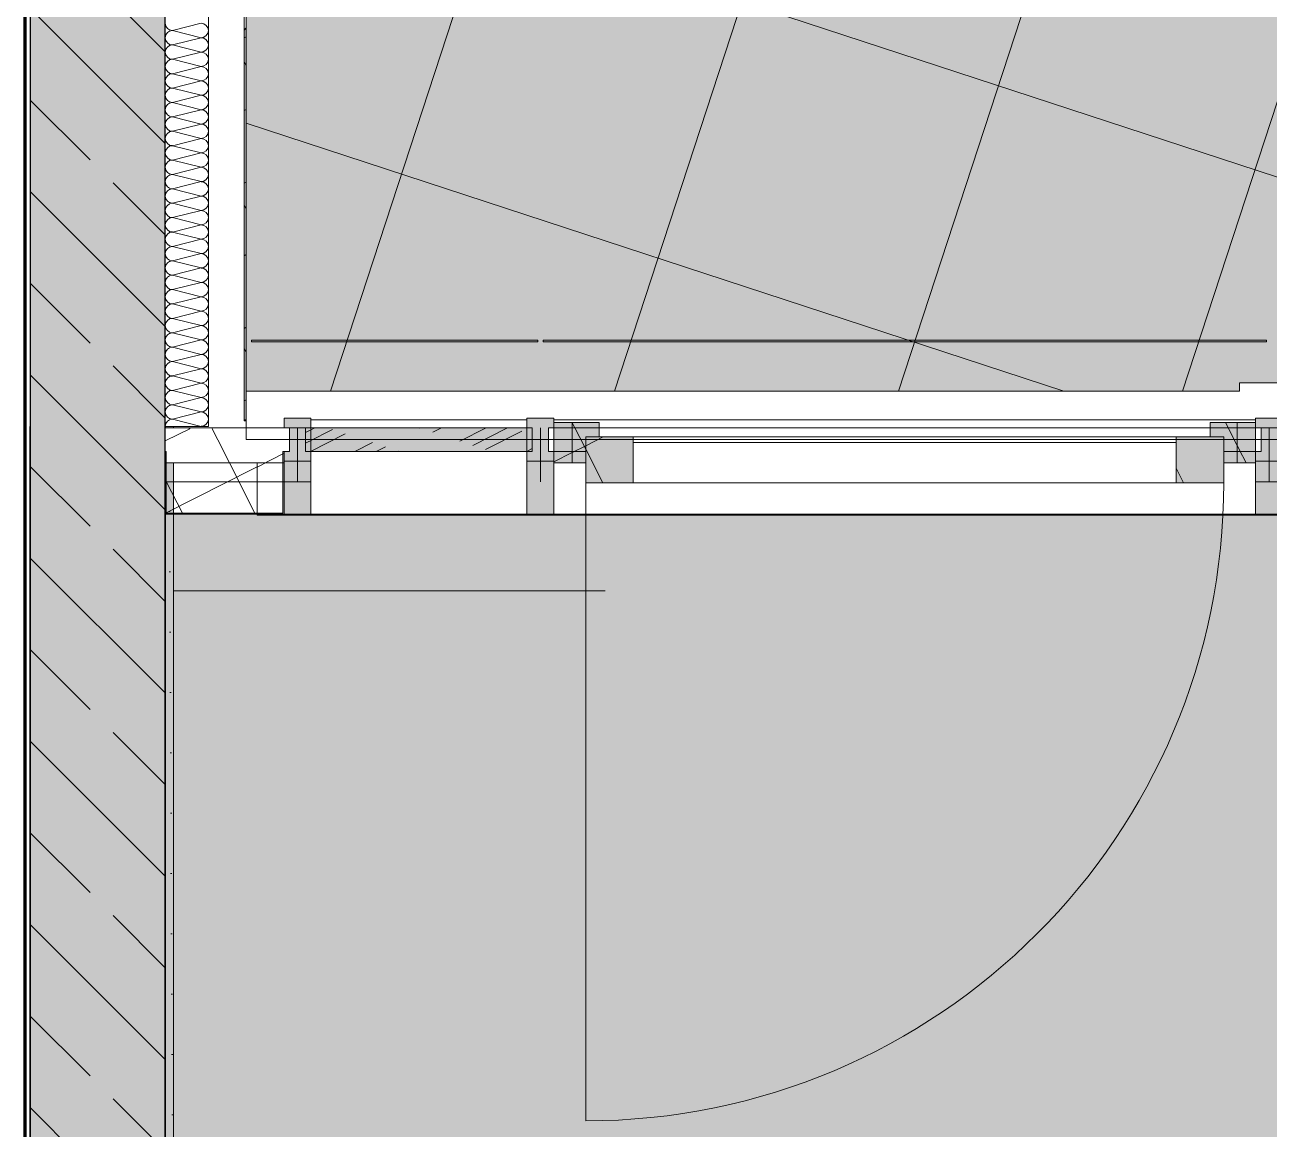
# Model space of a CAD drawing. Header units: metres. Extents: x 101 to 346, y 66 to 213.
# Drawn here: x 104.405 to 106.71, y 96.33 to 98.375 of the extents above; entities that cross this region are included whole.
import ezdxf

# ---------------------------------------------------------------- set-up
doc = ezdxf.new("R2010")
doc.units = ezdxf.units.M
doc.header["$MEASUREMENT"] = 0
for name, pattern in [('Punktlinie', [0.0035, 0, -0.0035]), ('Strichlinie', [0.004, 0.003, -0.001]), ('Strichlinie-über-Schnitt', [0.0023, 0.0008, -0.0015]), ('Strichpunktlinie', [0.006703, 0.003528, -0.001764, 0, -0.001411]), ('Wipeout_Contour', [1, 0, -1])]:
    doc.linetypes.add(name, pattern=pattern)
for name, color, linetype in [('00  Raster', 7, 'Continuous'), ('10  Dächer', 7, 'Continuous'), ('10  Fassade', 7, 'Continuous'), ('10  Fassade_Deckschraffur', 7, 'Continuous'), ('10  Fassade_Schnittschraffur', 7, 'Continuous'), ('10  Treppen + Rampen', 7, 'Continuous'), ('10  Wand Massiv', 7, 'Continuous'), ('10  Wand Massiv_Deckschraffur', 7, 'Continuous'), ('10  Wand Massiv_Schnittschraffur', 7, 'Continuous'), ('20  Dach Aufbauten', 7, 'Continuous'), ('20  Dach Aufbauten_Deckschraffur', 7, 'Continuous'), ('30  Grundstück Grenze', 7, 'Continuous'), ('50  NUF - Raumstempel', 7, 'Continuous'), ('Neubau_20  Boden Aufbauten', 7, 'Continuous'), ('Neubau_20  Boden Aufbauten_Deckschraffur', 7, 'Continuous')]:
    doc.layers.add(name, color=color, linetype=linetype)
pattern_1 = [(26.86749, (13.479, 22.35165), (-0.05423143, 0.10704649), []), (116.86749, (13.479, 22.35165), (0.10704649, 0.05423143), [])]

# ---------------------------------------------------------------- blocks, each defined once
blk = doc.blocks.new('*X8', base_point=(96.2155, 47.274))
at = {"layer": '10  Wand Massiv_Schnittschraffur', "color": 98, "linetype": 'Continuous', "lineweight": 13, "ltscale": 1000, "true_color": 0x000100}
for p, q in [((104.732, 98.3783), (104.6787, 98.365)), ((104.732, 98.3516), (104.6787, 98.365)), ((104.732, 98.3516), (104.6787, 98.3383)), ((104.732, 98.325), (104.6787, 98.3383)), ((104.732, 98.325), (104.6787, 98.3116)), ((104.732, 98.2983), (104.6787, 98.3116)), ((104.732, 98.2983), (104.6787, 98.285)), ((104.732, 98.2716), (104.6787, 98.285)), ((104.732, 98.2716), (104.6787, 98.2583)), ((104.732, 98.245), (104.6787, 98.2583)), ((104.732, 98.245), (104.6787, 98.2316)), ((104.732, 98.2183), (104.6787, 98.2316)), ((104.732, 98.2183), (104.6787, 98.205)), ((104.732, 98.1916), (104.6787, 98.205)), ((104.732, 98.1916), (104.6787, 98.1783)), ((104.732, 98.165), (104.6787, 98.1783)), ((104.732, 98.165), (104.6787, 98.1516)), ((104.732, 98.1383), (104.6787, 98.1516)), ((104.732, 98.1383), (104.6787, 98.125)), ((104.732, 98.1116), (104.6787, 98.125)), ((104.732, 98.1116), (104.6787, 98.0983)), ((104.732, 98.085), (104.6787, 98.0983)), ((104.732, 98.085), (104.6787, 98.0716)), ((104.732, 98.0583), (104.6787, 98.0716)), ((104.732, 98.0583), (104.6787, 98.045)), ((104.732, 98.0316), (104.6787, 98.045)), ((104.732, 98.0316), (104.6787, 98.0183)), ((104.732, 98.005), (104.6787, 98.0183)), ((104.732, 98.005), (104.6787, 97.9916)), ((104.732, 97.9783), (104.6787, 97.9916)), ((104.732, 97.9783), (104.6787, 97.965)), ((104.732, 97.9516), (104.6787, 97.965)), ((104.732, 97.9516), (104.6787, 97.9383)), ((104.732, 97.925), (104.6787, 97.9383)), ((104.732, 97.925), (104.6787, 97.9116)), ((104.732, 97.8983), (104.6787, 97.9116)), ((104.732, 97.8983), (104.6787, 97.885)), ((104.732, 97.8716), (104.6787, 97.885)), ((104.732, 97.8716), (104.6787, 97.8583)), ((104.732, 97.845), (104.6787, 97.8583)), ((104.732, 97.845), (104.6787, 97.8316)), ((104.732, 97.8183), (104.6787, 97.8316)), ((104.732, 97.8183), (104.6787, 97.805)), ((104.732, 97.7916), (104.6787, 97.805)), ((104.732, 97.7916), (104.6787, 97.7783)), ((104.732, 97.765), (104.6787, 97.7783)), ((104.732, 97.765), (104.6787, 97.7516)), ((104.732, 97.7383), (104.6787, 97.7516)), ((104.732, 97.7383), (104.6787, 97.725)), ((104.732, 97.7116), (104.6787, 97.725)), ((104.732, 97.7116), (104.6787, 97.6983)), ((104.732, 97.685), (104.6787, 97.6983)), ((104.732, 97.685), (104.6787, 97.6716)), ((104.732, 97.6583), (104.6787, 97.6716)), ((104.732, 97.6583), (104.6787, 97.645)), ((104.732, 97.6316), (104.6787, 97.645)), ((104.732, 97.6316), (104.7313, 97.6315))]:
    blk.add_line(p, q, dxfattribs=at)
for centre, start, end in [((104.6787, 98.3783), 180, 270), ((104.732, 98.365), 0, 90), ((104.6787, 98.3516), 90, 180), ((104.732, 98.365), 270, 0), ((104.6787, 98.3516), 180, 270), ((104.6787, 98.325), 90, 180), ((104.732, 98.3383), 0, 90), ((104.732, 98.3383), 270, 0), ((104.6787, 98.325), 180, 270), ((104.6787, 98.2983), 90, 180), ((104.732, 98.3116), 0, 90), ((104.732, 98.3116), 270, 0), ((104.6787, 98.2983), 180, 270), ((104.732, 98.285), 0, 90), ((104.6787, 98.2716), 90, 180), ((104.6787, 98.2716), 180, 270), ((104.732, 98.285), 270, 0), ((104.732, 98.2583), 0, 90), ((104.6787, 98.245), 90, 180), ((104.6787, 98.245), 180, 270), ((104.732, 98.2583), 270, 0), ((104.732, 98.2316), 0, 90), ((104.6787, 98.2183), 90, 180), ((104.6787, 98.2183), 180, 270), ((104.732, 98.2316), 270, 0), ((104.732, 98.205), 0, 90), ((104.6787, 98.1916), 90, 180), ((104.732, 98.205), 270, 0), ((104.6787, 98.1916), 180, 270), ((104.6787, 98.165), 90, 180), ((104.732, 98.1783), 0, 90), ((104.732, 98.1783), 270, 0), ((104.6787, 98.165), 180, 270), ((104.6787, 98.1383), 90, 180), ((104.732, 98.1516), 0, 90), ((104.732, 98.1516), 270, 0), ((104.6787, 98.1383), 180, 270), ((104.6787, 98.1116), 90, 180), ((104.732, 98.125), 0, 90), ((104.732, 98.125), 270, 0), ((104.6787, 98.1116), 180, 270), ((104.732, 98.0983), 0, 90), ((104.6787, 98.085), 90, 180), ((104.6787, 98.085), 180, 270), ((104.732, 98.0983), 270, 0), ((104.732, 98.0716), 0, 90), ((104.6787, 98.0583), 90, 180), ((104.6787, 98.0583), 180, 270), ((104.732, 98.0716), 270, 0), ((104.732, 98.045), 0, 90), ((104.6787, 98.0316), 90, 180), ((104.732, 98.045), 270, 0), ((104.6787, 98.0316), 180, 270), ((104.6787, 98.005), 90, 180), ((104.732, 98.0183), 0, 90), ((104.732, 98.0183), 270, 0), ((104.6787, 98.005), 180, 270), ((104.6787, 97.9783), 90, 180), ((104.732, 97.9916), 0, 90), ((104.732, 97.9916), 270, 0), ((104.6787, 97.9783), 180, 270), ((104.6787, 97.9516), 90, 180), ((104.732, 97.965), 0, 90), ((104.732, 97.965), 270, 0), ((104.6787, 97.9516), 180, 270), ((104.732, 97.9383), 0, 90), ((104.6787, 97.925), 90, 180), ((104.6787, 97.925), 180, 270), ((104.732, 97.9383), 270, 0), ((104.732, 97.9116), 0, 90), ((104.6787, 97.8983), 90, 180), ((104.6787, 97.8983), 180, 270), ((104.732, 97.9116), 270, 0), ((104.732, 97.885), 0, 90), ((104.6787, 97.8716), 90, 180), ((104.6787, 97.8716), 180, 270), ((104.732, 97.885), 270, 0), ((104.732, 97.8583), 0, 90), ((104.6787, 97.845), 90, 180), ((104.732, 97.8583), 270, 0), ((104.6787, 97.845), 180, 270), ((104.6787, 97.8183), 90, 180), ((104.732, 97.8316), 0, 90), ((104.732, 97.8316), 270, 0), ((104.6787, 97.8183), 180, 270), ((104.6787, 97.7916), 90, 180), ((104.732, 97.805), 0, 90), ((104.732, 97.805), 270, 0), ((104.6787, 97.7916), 180, 270), ((104.732, 97.7783), 0, 90), ((104.6787, 97.765), 90, 180), ((104.6787, 97.765), 180, 270), ((104.732, 97.7783), 270, 0), ((104.732, 97.7516), 0, 90), ((104.6787, 97.7383), 90, 180), ((104.6787, 97.7383), 180, 270), ((104.732, 97.7516), 270, 0), ((104.732, 97.725), 0, 90), ((104.6787, 97.7116), 90, 180), ((104.6787, 97.7116), 180, 270), ((104.732, 97.725), 270, 0), ((104.732, 97.6983), 0, 90), ((104.6787, 97.685), 90, 180), ((104.732, 97.6983), 270, 0), ((104.6787, 97.685), 180, 270), ((104.6787, 97.6583), 90, 180), ((104.732, 97.6716), 0, 90), ((104.732, 97.6716), 270, 0), ((104.6787, 97.6583), 180, 270), ((104.6787, 97.6316), 90, 180), ((104.732, 97.645), 0, 90), ((104.732, 97.645), 270, 0), ((104.6787, 97.6316), 180.7704, 270), ((104.732, 97.6183), 80.5931, 90)]:
    blk.add_arc(centre, 0.0133, start, end, dxfattribs=at)
blk = doc.blocks.new('*X34', base_point=(96.2155, 47.274))
at = {"layer": '10  Fassade_Schnittschraffur', "color": 98, "linetype": 'Continuous', "lineweight": 13, "ltscale": 1000, "true_color": 0x000100}
for p, q in [((104.9254, 97.6203), (104.9425, 97.629)), ((104.9254, 97.6005), (104.9753, 97.6258)), ((104.9339, 97.585), (104.999, 97.618)), ((105.1371, 97.6285), (105.1381, 97.629)), ((105.1609, 97.6207), (105.1772, 97.629)), ((105.2113, 97.6042), (105.2601, 97.629)), ((105.235, 97.5964), (105.2992, 97.629)), ((105.2588, 97.5887), (105.3257, 97.6226)), ((105.0168, 97.585), (105.0494, 97.6015)), ((105.0559, 97.585), (105.0732, 97.5937)), ((105.095, 97.585), (105.0969, 97.5859)), ((105.3344, 97.585), (105.3454, 97.5905))]:
    blk.add_line(p, q, dxfattribs=at)

msp = doc.modelspace()

# ---------------------------------------------------------------- hatches: boundary and pattern name
at = {"layer": '10  Wand Massiv_Schnittschraffur', "linetype": 'Continuous', "lineweight": 0, "true_color": 0xffffff}
for points in [[(104.6654, 97.6315), (104.6654, 99.9169), (104.4154, 99.9169), (104.4154, 97.6315)], [(104.6654, 90.8419), (104.6654, 97.6315), (104.4154, 97.6315), (104.4154, 90.8419)], [(104.6804, 92.8169), (104.6804, 97.6315), (104.6654, 97.6315), (104.6654, 92.8169)]]:
    msp.add_hatch(color=7, dxfattribs=at).paths.add_polyline_path(points)
at = {"layer": '10  Wand Massiv_Schnittschraffur', "linetype": 'Continuous', "lineweight": 13, "true_color": 0x000100}
h = msp.add_hatch(dxfattribs=at)
h.set_pattern_fill('Beton__Stahlbeton_0008', color=98, style=0, pattern_type=2)
h.set_pattern_definition([(135, (13.479, 22.35165), (0.16970563, 0.16970563), []), (135, (13.39415, 22.2668), (0.16970563, 0.16970563), [0.18, -0.06])])
h.paths.add_polyline_path([(104.6654, 97.6315), (104.6654, 99.9169), (104.4154, 99.9169), (104.4154, 97.6315)])
h = msp.add_hatch(dxfattribs=at)
h.set_pattern_fill('Beton__Stahlbeton_0008', color=98, style=0, pattern_type=2)
h.set_pattern_definition([(135, (13.479, 22.35165), (0.16970563, 0.16970563), []), (135, (13.39415, 22.2668), (0.16970563, 0.16970563), [0.18, -0.06])])
h.paths.add_polyline_path([(104.6654, 90.8419), (104.6654, 97.6315), (104.4154, 97.6315), (104.4154, 90.8419)])
h = msp.add_hatch(dxfattribs=at)
h.set_pattern_fill('Gips_0008', color=98, style=0, pattern_type=2)
h.set_pattern_definition([(26.86749, (13.479, 22.351647), (-0.02259643, 0.044602705), [0, -0.05])])
h.paths.add_polyline_path([(104.6804, 92.8169), (104.6804, 97.6315), (104.6654, 97.6315), (104.6654, 92.8169)])
at = {"layer": '20  Dach Aufbauten_Deckschraffur', "linetype": 'Continuous', "lineweight": 0, "true_color": 0xffffff}
msp.add_hatch(color=7, dxfattribs=at).paths.add_polyline_path([(113.4154, 99.8269), (104.8154, 99.8269), (104.8154, 97.697), (105.3104, 97.697), (106.6554, 97.697), (106.6554, 97.712), (113.4154, 97.712)])
at = {"layer": '20  Dach Aufbauten_Deckschraffur', "linetype": 'Continuous', "lineweight": 18}
h = msp.add_hatch(dxfattribs=at)
h.set_pattern_fill('Verband__Quadrat__50x50__44', color=8, style=0, pattern_type=2)
h.set_pattern_definition([(341.8675, (13.479, 22.35165), (0.1556079, 0.4751696), []), (71.8675, (13.479, 22.35165), (-0.4751696, 0.1556079), [])])
h.paths.add_polyline_path([(113.4154, 99.8269), (104.8154, 99.8269), (104.8154, 97.697), (105.3104, 97.697), (106.6554, 97.697), (106.6554, 97.712), (113.4154, 97.712)])
at = {"layer": 'Neubau_20  Boden Aufbauten_Deckschraffur', "linetype": 'Continuous', "lineweight": 18}
msp.add_hatch(color=171, dxfattribs=at).paths.add_polyline_path([(113.1704, 97.469), (104.6804, 97.469), (104.6804, 92.8669), (104.6804, 85.0069), (111.0679, 85.0069), (111.1554, 85.0069), (111.1554, 90.7669), (111.0929, 90.7669), (111.0929, 92.8169), (111.2179, 92.8169), (113.7054, 92.8169), (113.7054, 97.312), (113.1704, 97.312)])
h = msp.add_hatch(dxfattribs=at)
h.set_pattern_fill('Mörtel_0008', color=8, style=0, pattern_type=2)
h.set_pattern_definition([(26.86749, (13.58792, 22.68427), (-0.07117876, 0.14049852), [0, -0.105, 0, -0.1575]), (91.86749, (13.92054, 22.57534), (0.15741635, 0.00513262), [0, -0.077, 0, -0.133])])
h.paths.add_polyline_path([(113.1704, 97.469), (104.6804, 97.469), (104.6804, 92.8669), (104.6804, 85.0069), (111.0679, 85.0069), (111.1554, 85.0069), (111.1554, 90.7669), (111.0929, 90.7669), (111.0929, 92.8169), (111.2179, 92.8169), (113.7054, 92.8169), (113.7054, 97.312), (113.1704, 97.312)])

# ---------------------------------------------------------------- linework, layer by layer
at = {"layer": '00  Raster', "color": 7, "linetype": 'Strichpunktlinie', "lineweight": 13, "ltscale": 1000}
msp.add_line((104.4054, 79.3072), (104.4054, 102.9769), dxfattribs=at)
at = {"layer": '10  Fassade', "color": 7, "linetype": 'Strichlinie', "lineweight": 18, "ltscale": 1000, "flags": 128}
for points in [[(104.8114, 97.644), (104.8114, 98.3729), (104.8114, 99.7179)], [(104.8154, 97.644), (104.8154, 98.3729), (104.8154, 99.7179)], [(104.8154, 98.3729), (104.8114, 98.3729)], [(105.3554, 97.7915), (105.3554, 97.7885)], [(106.7054, 97.7915), (105.3654, 97.7915)], [(105.3654, 97.7915), (105.3654, 97.7885)], [(106.7054, 97.7885), (105.3654, 97.7885)], [(106.7054, 97.7915), (106.7054, 97.7885)], [(104.8154, 97.644), (104.8114, 97.644)], [(104.8854, 97.647), (104.9354, 97.647)], [(104.8854, 97.629), (104.8854, 97.647)], [(104.9354, 97.647), (104.9354, 97.644)], [(104.9354, 97.644), (105.3354, 97.644)], [(105.3354, 97.647), (105.3854, 97.647)], [(105.3354, 97.644), (105.3354, 97.647)], [(105.3854, 97.647), (105.3854, 97.644)], [(105.3854, 97.644), (106.6854, 97.644)], [(106.6854, 97.647), (106.7354, 97.647)], [(106.6854, 97.644), (106.6854, 97.647)], [(113.3104, 97.629), (113.1104, 97.629), (112.1104, 97.629), (110.7604, 97.629), (109.4104, 97.629), (108.0604, 97.629), (106.7104, 97.629), (105.3604, 97.629), (104.9104, 97.629), (104.6654, 97.629)], [(104.6654, 97.629), (104.6654, 97.529)]]:
    msp.add_lwpolyline(points, dxfattribs=at)
at = {"layer": '10  Wand Massiv', "color": 7, "linetype": 'Continuous', "lineweight": 25, "ltscale": 1000}
msp.add_line((104.6654, 97.6315), (104.6654, 99.9169), dxfattribs=at)
at = {"layer": '10  Wand Massiv', "color": 7, "linetype": 'Continuous', "lineweight": 35, "ltscale": 1000}
msp.add_line((104.6654, 92.8169), (104.6654, 97.6315), dxfattribs=at)
at = {"layer": '10  Wand Massiv', "color": 7, "linetype": 'Continuous', "lineweight": 25, "ltscale": 1000, "flags": 128}
msp.add_lwpolyline([(104.4154, 99.9169), (104.4154, 97.6315)], dxfattribs=at)
at = {"layer": '10  Wand Massiv', "color": 7, "linetype": 'Continuous', "lineweight": 13, "ltscale": 1000, "flags": 128}
for points in [[(104.7454, 97.6315), (104.7454, 99.9169)], [(104.7454, 97.6315), (104.6654, 97.6315)], [(104.6804, 97.6315), (104.6654, 97.6315)], [(104.6804, 92.8169), (104.6804, 97.6315)]]:
    msp.add_lwpolyline(points, dxfattribs=at)
at = {"layer": '10  Wand Massiv', "color": 7, "linetype": 'Continuous', "lineweight": 35, "ltscale": 1000, "flags": 128}
msp.add_lwpolyline([(104.4154, 97.6315), (104.4154, 90.8419)], dxfattribs=at)
at = {"layer": '10  Wand Massiv', "color": 7, "linetype": 'Strichlinie-über-Schnitt', "lineweight": 13, "ltscale": 1000, "flags": 128}
for points in [[(104.6804, 97.527), (104.6804, 97.327)], [(104.6804, 97.327), (113.1854, 97.327)]]:
    msp.add_lwpolyline(points, dxfattribs=at)
at = {"layer": '20  Dach Aufbauten', "color": 7, "linetype": 'Continuous', "lineweight": 13, "ltscale": 1000, "flags": 128}
msp.add_lwpolyline([(113.4154, 99.8269), (104.8154, 99.8269), (104.8154, 97.697), (105.3104, 97.697), (106.6554, 97.697), (106.6554, 97.712), (113.4154, 97.712)], close=True, dxfattribs=at)
at = {"layer": 'Neubau_20  Boden Aufbauten', "color": 7, "linetype": 'Continuous', "lineweight": 13, "ltscale": 1000, "flags": 128}
msp.add_lwpolyline([(113.1704, 97.469), (104.6804, 97.469), (104.6804, 92.8669), (104.6804, 85.0069), (111.0679, 85.0069), (111.1554, 85.0069), (111.1554, 90.7669), (111.0929, 90.7669), (111.0929, 92.8169), (111.2179, 92.8169), (113.7054, 92.8169), (113.7054, 97.312), (113.1704, 97.312)], close=True, dxfattribs=at)

# ---------------------------------------------------------------- block references
at = {"layer": '10  Treppen + Rampen', "color": 7, "linetype": 'Continuous', "lineweight": 13, "ltscale": 1000}
msp.add_blockref('*X8', (96.2155, 47.274), dxfattribs=at)

# ---------------------------------------------------------------- wipeouts: each hides what was drawn before it
at = {"color": 254, "linetype": 'Wipeout_Contour', "lineweight": 0, "ltscale": 585.164911}
msp.add_wipeout([(113.1204, 97.567), (104.8354, 97.567), (104.8354, 97.565), (113.1204, 97.565)], dxfattribs=at).dxf.layer = '10  Wand Massiv_Deckschraffur'

# ---------------------------------------------------------------- next in the draw order: wipeouts: each hides what was drawn before it
at = {"color": 254, "linetype": 'Wipeout_Contour', "lineweight": 0, "ltscale": 584.903434}
msp.add_wipeout([(104.8354, 97.467), (113.1204, 97.467), (113.1204, 97.469), (104.8354, 97.469)], dxfattribs=at).dxf.layer = '10  Wand Massiv_Deckschraffur'

# ---------------------------------------------------------------- next in the draw order: wipeouts: each hides what was drawn before it
at = {"color": 254, "linetype": 'Wipeout_Contour', "lineweight": 0, "ltscale": 584.927394}
msp.add_wipeout([(104.8354, 97.469), (113.1204, 97.469), (113.1204, 97.485), (104.8354, 97.485)], dxfattribs=at).dxf.layer = '10  Wand Massiv_Deckschraffur'

# ---------------------------------------------------------------- next in the draw order: linework, layer by layer
at = {"layer": '10  Fassade', "color": 7, "linetype": 'Continuous', "lineweight": 13, "ltscale": 1000}
msp.add_line((104.8834, 97.471), (104.6674, 97.471), dxfattribs=at)
at = {"layer": '10  Fassade', "color": 7, "linetype": 'Strichlinie', "lineweight": 18, "ltscale": 1000, "flags": 128}
msp.add_lwpolyline([(113.1354, 97.469), (113.0854, 97.469), (112.1354, 97.469), (112.0854, 97.469), (110.7854, 97.469), (110.7354, 97.469), (109.4354, 97.469), (109.3854, 97.469), (108.0854, 97.469), (108.0354, 97.469), (106.7354, 97.469), (106.6854, 97.469), (105.3854, 97.469), (105.3354, 97.469), (104.9354, 97.469), (104.8854, 97.469)], dxfattribs=at)
at = {"layer": '10  Wand Massiv', "color": 7, "linetype": 'Continuous', "lineweight": 13, "ltscale": 1000, "flags": 128}
for points in [[(104.8354, 97.469), (104.8354, 97.467)], [(104.8354, 97.467), (113.1204, 97.467)]]:
    msp.add_lwpolyline(points, dxfattribs=at)

# ---------------------------------------------------------------- next in the draw order: wipeouts: each hides what was drawn before it
at = {"color": 254, "linetype": 'Wipeout_Contour', "lineweight": 0, "ltscale": 585.055247}
msp.add_wipeout([(113.1204, 97.565), (104.8354, 97.565), (104.8354, 97.485), (113.1204, 97.485)], dxfattribs=at).dxf.layer = '10  Wand Massiv_Deckschraffur'

# ---------------------------------------------------------------- next in the draw order: linework, layer by layer
at = {"layer": '10  Dächer', "color": 255, "linetype": 'Punktlinie', "lineweight": 18, "ltscale": 1000, "flags": 128}
msp.add_lwpolyline([(104.6654, 99.9769), (104.6654, 97.527), (113.6154, 97.527), (113.6154, 99.9769)], close=True, dxfattribs=at)
at = {"layer": '10  Fassade', "color": 7, "linetype": 'Strichlinie', "lineweight": 18, "ltscale": 1000, "flags": 128}
for points in [[(104.9104, 97.529), (104.9104, 97.629)], [(105.3604, 97.529), (105.3604, 97.629)], [(106.7104, 97.529), (106.7104, 97.629)], [(113.3104, 97.529), (113.1104, 97.529), (112.1104, 97.529), (110.7604, 97.529), (109.4104, 97.529), (108.0604, 97.529), (106.7104, 97.529), (105.3604, 97.529), (104.9104, 97.529), (104.6654, 97.529)], [(104.8854, 97.469), (104.8854, 97.529)]]:
    msp.add_lwpolyline(points, dxfattribs=at)
at = {"layer": '10  Wand Massiv', "color": 7, "linetype": 'Continuous', "lineweight": 13, "ltscale": 1000, "flags": 128}
for points in [[(113.1204, 97.567), (104.8354, 97.567)], [(104.8354, 97.567), (104.8354, 97.565)], [(104.8354, 97.565), (104.8354, 97.485)], [(104.8354, 97.485), (104.8354, 97.469)]]:
    msp.add_lwpolyline(points, dxfattribs=at)
at = {"layer": '10  Wand Massiv', "color": 7, "linetype": 'Strichlinie-über-Schnitt', "lineweight": 13, "ltscale": 1000, "flags": 128}
msp.add_lwpolyline([(113.1854, 97.527), (104.6804, 97.527)], dxfattribs=at)

# ---------------------------------------------------------------- next in the draw order: wipeouts: each hides what was drawn before it
at = {"color": 254, "linetype": 'Wipeout_Contour', "lineweight": 0, "ltscale": 858.395677}
msp.add_wipeout([(104.6654, 97.627), (104.6654, 97.564), (104.8854, 97.564), (104.8854, 97.585), (104.8954, 97.585), (104.8954, 97.627)], dxfattribs=at).dxf.layer = '10  Fassade_Deckschraffur'
at = {"color": 254, "linetype": 'Wipeout_Contour', "lineweight": 0, "ltscale": 573.621437}
msp.add_wipeout([(104.9354, 97.585), (104.9354, 97.469), (105.3354, 97.469), (105.3354, 97.585)], dxfattribs=at).dxf.layer = '10  Fassade_Deckschraffur'
at = {"color": 254, "linetype": 'Wipeout_Contour', "lineweight": 0, "ltscale": 576.265241}
msp.add_wipeout([(105.3854, 97.585), (105.3854, 97.469), (106.6854, 97.469), (106.6854, 97.585)], dxfattribs=at).dxf.layer = '10  Fassade_Deckschraffur'

# ---------------------------------------------------------------- next in the draw order: hatches: boundary and pattern name
at = {"layer": '10  Fassade_Schnittschraffur', "linetype": 'Continuous', "lineweight": 0, "true_color": 0xffffff}
msp.add_hatch(color=7, dxfattribs=at).paths.add_polyline_path([(104.8854, 97.585), (104.8834, 97.585), (104.8834, 97.471), (104.6674, 97.471), (104.6674, 97.585), (104.6654, 97.585), (104.6654, 97.583), (104.6654, 97.469), (104.8854, 97.469), (104.8854, 97.583)])
at = {"layer": '10  Fassade_Schnittschraffur', "linetype": 'Continuous', "lineweight": 13, "true_color": 0x000100}
h = msp.add_hatch(dxfattribs=at)
h.set_pattern_fill('Dämmung__hart_1_0008', color=98, style=0, pattern_type=2)
h.set_pattern_definition(pattern_1)
h.paths.add_polyline_path([(104.8854, 97.585), (104.8834, 97.585), (104.8834, 97.471), (104.6674, 97.471), (104.6674, 97.585), (104.6654, 97.585), (104.6654, 97.583), (104.6654, 97.469), (104.8854, 97.469), (104.8854, 97.583)])
h = msp.add_hatch(dxfattribs=at)
h.set_pattern_fill('Dämmung__hart_1_0008', color=98, style=0, pattern_type=2)
h.set_pattern_definition(pattern_1)
h.paths.add_polyline_path([(104.8834, 97.585), (104.6674, 97.585), (104.6674, 97.471), (104.8834, 97.471)])

# ---------------------------------------------------------------- next in the draw order: linework, layer by layer
at = {"layer": '10  Fassade', "color": 7, "linetype": 'Continuous', "lineweight": 13, "ltscale": 1000}
for p, q in [((104.6674, 97.471), (104.6674, 97.585)), ((104.8834, 97.585), (104.8834, 97.471)), ((104.8954, 97.585), (104.8854, 97.585)), ((104.8854, 97.585), (104.8854, 97.469)), ((104.9354, 97.469), (104.8854, 97.469)), ((105.3854, 97.469), (105.3354, 97.469)), ((106.7354, 97.469), (106.6854, 97.469))]:
    msp.add_line(p, q, dxfattribs=at)
at = {"layer": '10  Fassade', "color": 7, "linetype": 'Continuous', "lineweight": 13, "ltscale": 1000, "flags": 128}
msp.add_lwpolyline([(104.8854, 97.585), (104.8854, 97.583), (104.8854, 97.469), (104.6654, 97.469), (104.6654, 97.583), (104.6654, 97.585), (104.6674, 97.585), (104.6674, 97.471), (104.8834, 97.471), (104.8834, 97.585)], close=True, dxfattribs=at)
at = {"layer": '10  Fassade', "color": 7, "linetype": 'Continuous', "lineweight": 18, "ltscale": 1000, "flags": 128}
for points in [[(104.8854, 97.564), (104.6654, 97.564)], [(104.9354, 97.469), (105.3354, 97.469)], [(105.3854, 97.469), (106.6854, 97.469)]]:
    msp.add_lwpolyline(points, dxfattribs=at)

# ---------------------------------------------------------------- next in the draw order: wipeouts: each hides what was drawn before it
at = {"color": 254, "linetype": 'Wipeout_Contour', "lineweight": 0, "ltscale": 572.857319}
msp.add_wipeout([(104.8954, 97.629), (104.6654, 97.629), (104.6654, 97.627), (104.8954, 97.627)], dxfattribs=at).dxf.layer = '10  Fassade_Deckschraffur'
at = {"color": 254, "linetype": 'Wipeout_Contour', "lineweight": 0, "ltscale": 573.839339}
msp.add_wipeout([(104.9354, 97.585), (105.3354, 97.585), (105.3354, 97.629), (104.9354, 97.629)], dxfattribs=at).dxf.layer = '10  Fassade_Deckschraffur'
at = {"color": 254, "linetype": 'Wipeout_Contour', "lineweight": 0, "ltscale": 576.482145}
msp.add_wipeout([(105.3854, 97.585), (106.6854, 97.585), (106.6854, 97.629), (105.3854, 97.629)], dxfattribs=at).dxf.layer = '10  Fassade_Deckschraffur'

# ---------------------------------------------------------------- next in the draw order: hatches: boundary and pattern name
at = {"layer": '10  Fassade_Schnittschraffur', "linetype": 'Continuous', "lineweight": 13, "true_color": 0x000100}
h = msp.add_hatch(dxfattribs=at)
h.set_pattern_fill('Dämmung__hart_1_0008', color=98, style=0, pattern_type=2)
h.set_pattern_definition(pattern_1)
h.paths.add_polyline_path([(104.8854, 97.629), (104.6654, 97.629), (104.6654, 97.585), (104.8854, 97.585)])

# ---------------------------------------------------------------- next in the draw order: linework, layer by layer
at = {"layer": '10  Fassade', "color": 7, "linetype": 'Continuous', "lineweight": 13, "ltscale": 1000}
for p, q in [((104.8854, 97.647), (104.8854, 97.629)), ((104.6654, 97.629), (104.8854, 97.629)), ((104.8954, 97.629), (104.8854, 97.629)), ((104.8954, 97.629), (104.8954, 97.585))]:
    msp.add_line(p, q, dxfattribs=at)
at = {"layer": '10  Fassade', "color": 7, "linetype": 'Continuous', "lineweight": 18, "ltscale": 1000, "flags": 128}
for points in [[(104.6654, 97.629), (104.6654, 97.627), (104.6654, 97.564)], [(104.8854, 97.629), (104.6654, 97.629)]]:
    msp.add_lwpolyline(points, dxfattribs=at)

# ---------------------------------------------------------------- next in the draw order: wipeouts: each hides what was drawn before it
at = {"color": 254, "linetype": 'Wipeout_Contour', "lineweight": 0, "ltscale": 573.919728}
msp.add_wipeout([(105.3354, 97.629), (105.3354, 97.644), (104.9354, 97.644), (104.9354, 97.629)], dxfattribs=at).dxf.layer = '10  Fassade_Deckschraffur'
at = {"color": 254, "linetype": 'Wipeout_Contour', "lineweight": 0, "ltscale": 576.562166}
msp.add_wipeout([(106.6854, 97.629), (106.6854, 97.644), (105.3854, 97.644), (105.3854, 97.629)], dxfattribs=at).dxf.layer = '10  Fassade_Deckschraffur'

# ---------------------------------------------------------------- next in the draw order: linework, layer by layer
at = {"layer": '10  Fassade', "color": 7, "linetype": 'Continuous', "lineweight": 13, "ltscale": 1000}
for p, q in [((104.9354, 97.647), (104.8854, 97.647)), ((105.3854, 97.647), (105.3354, 97.647)), ((106.7354, 97.647), (106.6854, 97.647))]:
    msp.add_line(p, q, dxfattribs=at)
at = {"layer": '10  Fassade', "color": 7, "linetype": 'Continuous', "lineweight": 18, "ltscale": 1000, "flags": 128}
for points in [[(104.9354, 97.644), (105.3354, 97.644)], [(105.3854, 97.644), (106.6854, 97.644)]]:
    msp.add_lwpolyline(points, dxfattribs=at)

# ---------------------------------------------------------------- next in the draw order: wipeouts: each hides what was drawn before it
at = {"color": 254, "linetype": 'Wipeout_Contour', "lineweight": 0, "ltscale": 573.237049}
msp.add_wipeout([(104.9254, 97.627), (104.9254, 97.585), (104.9354, 97.585), (104.9354, 97.627)], dxfattribs=at).dxf.layer = '10  Fassade_Deckschraffur'
at = {"color": 254, "linetype": 'Wipeout_Contour', "lineweight": 0, "ltscale": 574.438936}
msp.add_wipeout([(105.3354, 97.627), (105.3354, 97.585), (105.3454, 97.585), (105.3454, 97.627)], dxfattribs=at).dxf.layer = '10  Fassade_Deckschraffur'
at = {"color": 254, "linetype": 'Wipeout_Contour', "lineweight": 0, "ltscale": 574.55631}
msp.add_wipeout([(105.3754, 97.627), (105.3754, 97.585), (105.3854, 97.585), (105.3854, 97.627)], dxfattribs=at).dxf.layer = '10  Fassade_Deckschraffur'
at = {"color": 254, "linetype": 'Wipeout_Contour', "lineweight": 0, "ltscale": 578.41158}
msp.add_wipeout([(106.6854, 97.627), (106.6854, 97.585), (106.6954, 97.585), (106.6954, 97.627)], dxfattribs=at).dxf.layer = '10  Fassade_Deckschraffur'

# ---------------------------------------------------------------- next in the draw order: linework, layer by layer
at = {"layer": '10  Fassade', "color": 7, "linetype": 'Continuous', "lineweight": 13, "ltscale": 1000}
for p, q in [((104.9354, 97.585), (104.9254, 97.585)), ((104.9354, 97.585), (104.9354, 97.469)), ((105.3454, 97.585), (105.3354, 97.585)), ((105.3354, 97.585), (105.3354, 97.469)), ((105.3854, 97.585), (105.3754, 97.585)), ((105.3854, 97.585), (105.3854, 97.469)), ((106.6954, 97.585), (106.6854, 97.585)), ((106.6854, 97.585), (106.6854, 97.469))]:
    msp.add_line(p, q, dxfattribs=at)
at = {"layer": '10  Fassade', "color": 7, "linetype": 'Continuous', "lineweight": 18, "ltscale": 1000, "flags": 128}
for points in [[(105.3354, 97.585), (104.9354, 97.585)], [(106.6854, 97.585), (105.3854, 97.585)]]:
    msp.add_lwpolyline(points, dxfattribs=at)

# ---------------------------------------------------------------- next in the draw order: wipeouts: each hides what was drawn before it
at = {"color": 254, "linetype": 'Wipeout_Contour', "lineweight": 0, "ltscale": 573.297123}
msp.add_wipeout([(104.9254, 97.629), (104.9254, 97.627), (104.9354, 97.627), (104.9354, 97.629)], dxfattribs=at).dxf.layer = '10  Fassade_Deckschraffur'
at = {"color": 254, "linetype": 'Wipeout_Contour', "lineweight": 0, "ltscale": 574.498886}
msp.add_wipeout([(105.3354, 97.629), (105.3354, 97.627), (105.3454, 97.627), (105.3454, 97.629)], dxfattribs=at).dxf.layer = '10  Fassade_Deckschraffur'
at = {"color": 254, "linetype": 'Wipeout_Contour', "lineweight": 0, "ltscale": 574.616247}
msp.add_wipeout([(105.3754, 97.629), (105.3754, 97.627), (105.3854, 97.627), (105.3854, 97.629)], dxfattribs=at).dxf.layer = '10  Fassade_Deckschraffur'
at = {"color": 254, "linetype": 'Wipeout_Contour', "lineweight": 0, "ltscale": 578.471118}
msp.add_wipeout([(106.6854, 97.629), (106.6854, 97.627), (106.6954, 97.627), (106.6954, 97.629)], dxfattribs=at).dxf.layer = '10  Fassade_Deckschraffur'

# ---------------------------------------------------------------- next in the draw order: hatches: boundary and pattern name
at = {"layer": '10  Fassade_Schnittschraffur', "linetype": 'Continuous', "lineweight": 18}
for points in [[(104.8954, 97.585), (104.8854, 97.585), (104.8854, 97.469), (104.9354, 97.469), (104.9354, 97.585), (104.9254, 97.585), (104.9254, 97.629), (104.9354, 97.629), (104.9354, 97.647), (104.8854, 97.647), (104.8854, 97.629), (104.8954, 97.629)], [(105.3454, 97.585), (105.3354, 97.585), (105.3354, 97.469), (105.3854, 97.469), (105.3854, 97.585), (105.3754, 97.585), (105.3754, 97.629), (105.3854, 97.629), (105.3854, 97.647), (105.3354, 97.647), (105.3354, 97.629), (105.3454, 97.629)], [(106.6954, 97.585), (106.6854, 97.585), (106.6854, 97.469), (106.7354, 97.469), (106.7354, 97.585), (106.7254, 97.585), (106.7254, 97.629), (106.7354, 97.629), (106.7354, 97.647), (106.6854, 97.647), (106.6854, 97.629), (106.6954, 97.629)]]:
    msp.add_hatch(color=8, dxfattribs=at).paths.add_polyline_path(points)
at = {"layer": '10  Fassade_Schnittschraffur', "linetype": 'Continuous', "lineweight": 0, "true_color": 0xffffff}
for points in [[(105.3454, 97.629), (104.9254, 97.629), (104.9254, 97.585), (105.3454, 97.585)], [(105.3854, 97.564), (105.4194, 97.564), (105.4194, 97.639), (105.3854, 97.639)], [(106.6854, 97.639), (106.6514, 97.639), (106.6514, 97.564), (106.6854, 97.564)]]:
    msp.add_hatch(color=7, dxfattribs=at).paths.add_polyline_path(points)
at = {"layer": '10  Fassade_Schnittschraffur', "linetype": 'Continuous', "lineweight": 13, "true_color": 0x000100}
h = msp.add_hatch(dxfattribs=at)
h.set_pattern_fill('Dämmung__hart_1_0008', color=98, style=0, pattern_type=2)
h.set_pattern_definition(pattern_1)
h.paths.add_polyline_path([(105.3854, 97.564), (105.4194, 97.564), (105.4194, 97.639), (105.3854, 97.639)])
h = msp.add_hatch(dxfattribs=at)
h.set_pattern_fill('Dämmung__hart_1_0008', color=98, style=0, pattern_type=2)
h.set_pattern_definition(pattern_1)
h.paths.add_polyline_path([(106.6854, 97.639), (106.6514, 97.639), (106.6514, 97.564), (106.6854, 97.564)])

# ---------------------------------------------------------------- next in the draw order: linework, layer by layer
at = {"layer": '10  Fassade', "color": 7, "linetype": 'Continuous', "lineweight": 13, "ltscale": 1000}
for p, q in [((104.9354, 97.647), (104.9354, 97.629)), ((105.3354, 97.647), (105.3354, 97.629)), ((105.3854, 97.647), (105.3854, 97.629)), ((106.6854, 97.647), (106.6854, 97.629)), ((104.9354, 97.629), (104.9254, 97.629)), ((104.9254, 97.629), (104.9254, 97.585)), ((105.3454, 97.629), (105.3354, 97.629)), ((105.3454, 97.629), (105.3454, 97.585)), ((105.3854, 97.629), (105.3754, 97.629)), ((105.3754, 97.629), (105.3754, 97.585)), ((106.6954, 97.629), (106.6854, 97.629)), ((106.6954, 97.629), (106.6954, 97.585))]:
    msp.add_line(p, q, dxfattribs=at)
at = {"layer": '10  Fassade', "color": 7, "linetype": 'Continuous', "lineweight": 18, "ltscale": 1000, "flags": 128}
msp.add_lwpolyline([(105.3454, 97.629), (105.3454, 97.585), (104.9254, 97.585), (104.9254, 97.629)], close=True, dxfattribs=at)
for points in [[(104.9354, 97.629), (104.9354, 97.585)], [(105.3354, 97.629), (104.9354, 97.629)], [(105.3354, 97.585), (105.3354, 97.629)], [(105.3854, 97.629), (105.3854, 97.585)], [(106.6854, 97.629), (105.3854, 97.629)], [(106.6854, 97.585), (106.6854, 97.629)]]:
    msp.add_lwpolyline(points, dxfattribs=at)
at = {"layer": '10  Fassade', "color": 7, "linetype": 'Continuous', "lineweight": 13, "ltscale": 1000, "flags": 128}
for points in [[(105.3854, 97.564), (105.4194, 97.564), (105.4194, 97.639), (105.3854, 97.639)], [(106.6854, 97.639), (106.6514, 97.639), (106.6514, 97.564), (106.6854, 97.564)]]:
    msp.add_lwpolyline(points, close=True, dxfattribs=at)

# ---------------------------------------------------------------- next in the draw order: block references
at = {"layer": '10  Treppen + Rampen', "color": 7, "linetype": 'Continuous', "lineweight": 13, "ltscale": 1000}
msp.add_blockref('*X34', (96.2155, 47.274), dxfattribs=at)

# ---------------------------------------------------------------- next in the draw order: wipeouts: each hides what was drawn before it
at = {"color": 254, "linetype": 'Wipeout_Contour', "lineweight": 0, "ltscale": 576.380376}
msp.add_wipeout([(105.4444, 97.612), (105.4444, 97.527), (106.6264, 97.527), (106.6264, 97.612)], dxfattribs=at).dxf.layer = '10  Fassade_Deckschraffur'

# ---------------------------------------------------------------- next in the draw order: hatches: boundary and pattern name
at = {"layer": '10  Fassade_Schnittschraffur', "linetype": 'Continuous', "lineweight": 0, "true_color": 0xffffff}
for points in [[(105.4194, 97.564), (105.4444, 97.564), (105.4444, 97.612), (105.4694, 97.612), (105.4694, 97.639), (105.4194, 97.639)], [(106.6514, 97.639), (106.6014, 97.639), (106.6014, 97.612), (106.6264, 97.612), (106.6264, 97.564), (106.6514, 97.564)]]:
    msp.add_hatch(color=7, dxfattribs=at).paths.add_polyline_path(points)
at = {"layer": '10  Fassade_Schnittschraffur', "linetype": 'Continuous', "lineweight": 13, "true_color": 0x000100}
h = msp.add_hatch(dxfattribs=at)
h.set_pattern_fill('Dämmung__hart_1_0008', color=98, style=0, pattern_type=2)
h.set_pattern_definition(pattern_1)
h.paths.add_polyline_path([(105.4194, 97.564), (105.4444, 97.564), (105.4444, 97.612), (105.4694, 97.612), (105.4694, 97.639), (105.4194, 97.639)])
h = msp.add_hatch(dxfattribs=at)
h.set_pattern_fill('Dämmung__hart_1_0008', color=98, style=0, pattern_type=2)
h.set_pattern_definition(pattern_1)
h.paths.add_polyline_path([(106.6514, 97.639), (106.6014, 97.639), (106.6014, 97.612), (106.6264, 97.612), (106.6264, 97.564), (106.6514, 97.564)])

# ---------------------------------------------------------------- next in the draw order: linework, layer by layer
at = {"layer": '10  Fassade', "color": 7, "linetype": 'Continuous', "lineweight": 13, "ltscale": 1000}
for p, q in [((106.6264, 97.612), (105.4444, 97.612)), ((105.4444, 97.527), (106.6264, 97.527)), ((105.4444, 97.527), (105.4444, 96.345))]:
    msp.add_line(p, q, dxfattribs=at)
at = {"layer": '10  Fassade', "color": 7, "linetype": 'Continuous', "lineweight": 13, "ltscale": 1000, "flags": 128}
for points in [[(105.4194, 97.564), (105.4444, 97.564), (105.4444, 97.612), (105.4694, 97.612), (105.4694, 97.639), (105.4194, 97.639)], [(106.6514, 97.639), (106.6014, 97.639), (106.6014, 97.612), (106.6264, 97.612), (106.6264, 97.564), (106.6514, 97.564)]]:
    msp.add_lwpolyline(points, close=True, dxfattribs=at)

# ---------------------------------------------------------------- next in the draw order: wipeouts: each hides what was drawn before it
at = {"color": 254, "linetype": 'Wipeout_Contour', "lineweight": 0, "ltscale": 576.380372}
msp.add_wipeout([(105.5324, 97.612), (105.5324, 97.527), (106.5384, 97.527), (106.5384, 97.612)], dxfattribs=at).dxf.layer = '10  Fassade_Schnittschraffur'

# ---------------------------------------------------------------- next in the draw order: hatches: boundary and pattern name
at = {"layer": '10  Fassade_Schnittschraffur', "linetype": 'Continuous', "lineweight": 0, "true_color": 0xffffff}
for points in [[(105.4444, 97.612), (105.4444, 97.527), (105.5324, 97.527), (105.5324, 97.612)], [(106.5384, 97.612), (106.5384, 97.527), (106.6264, 97.527), (106.6264, 97.612)]]:
    msp.add_hatch(color=7, dxfattribs=at).paths.add_polyline_path(points)
at = {"layer": '10  Fassade_Schnittschraffur', "linetype": 'Continuous', "lineweight": 13, "true_color": 0x000100}
h = msp.add_hatch(dxfattribs=at)
h.set_pattern_fill('Dämmung__hart_1_0008', color=98, style=0, pattern_type=2)
h.set_pattern_definition(pattern_1)
h.paths.add_polyline_path([(105.4444, 97.612), (105.4444, 97.527), (105.5324, 97.527), (105.5324, 97.612)])
h = msp.add_hatch(dxfattribs=at)
h.set_pattern_fill('Dämmung__hart_1_0008', color=98, style=0, pattern_type=2)
h.set_pattern_definition(pattern_1)
h.paths.add_polyline_path([(106.5384, 97.612), (106.5384, 97.527), (106.6264, 97.527), (106.6264, 97.612)])

# ---------------------------------------------------------------- next in the draw order: linework, layer by layer
at = {"layer": '10  Fassade', "color": 7, "linetype": 'Continuous', "lineweight": 13, "ltscale": 1000}
for p, q in [((105.5324, 97.612), (106.5384, 97.612)), ((105.5324, 97.602), (106.5384, 97.602)), ((105.5324, 97.527), (106.5384, 97.527))]:
    msp.add_line(p, q, dxfattribs=at)
at = {"layer": '10  Fassade', "color": 7, "linetype": 'Continuous', "lineweight": 13, "ltscale": 1000, "flags": 128}
for points in [[(105.4444, 97.612), (105.5324, 97.612), (105.5324, 97.527), (105.4444, 97.527)], [(105.5324, 97.612), (106.5384, 97.612), (106.5384, 97.527), (105.5324, 97.527)], [(106.5384, 97.612), (106.6264, 97.612), (106.6264, 97.527), (106.5384, 97.527)]]:
    msp.add_lwpolyline(points, close=True, dxfattribs=at)
at = {"layer": '10  Fassade', "color": 7, "linetype": 'Continuous', "lineweight": 13, "ltscale": 1000}
msp.add_arc((105.4444, 97.527), 1.182, 270, 0, dxfattribs=at)
at = {"layer": '50  NUF - Raumstempel', "color": 7, "linetype": 'Punktlinie', "lineweight": 13, "ltscale": 1000, "flags": 128}
msp.add_lwpolyline([(104.6804, 84.956), (104.6804, 97.469), (113.7904, 97.469), (113.7904, 99.9619), (127.3054, 99.9619), (127.3054, 99.6919), (127.1404, 99.6919), (127.1404, 99.2619), (127.3054, 99.2619), (127.3054, 93.4069), (127.1404, 93.4069), (127.1404, 92.9769), (127.3054, 92.9769), (127.3054, 92.7919), (121.8704, 92.7919), (121.8704, 88.5569), (120.5754, 88.5569), (120.5754, 85.1919), (117.9804, 85.1919), (117.9804, 84.956)], close=True, dxfattribs=at)
at = {"layer": '50  NUF - Raumstempel', "color": 7, "linetype": 'Strichlinie', "lineweight": 13, "ltscale": 1000, "flags": 128}
msp.add_lwpolyline([(113.2654, 97.607), (113.2654, 99.7769), (104.8154, 99.7769), (104.8154, 97.607)], close=True, dxfattribs=at)

# ---------------------------------------------------------------- next in the draw order: wipeouts: each hides what was drawn before it
at = {"color": 254, "linetype": 'Wipeout_Contour', "lineweight": 0, "ltscale": 575.832944}
msp.add_wipeout([(104.8154, 99.7199), (104.8114, 99.7159), (104.8114, 97.644), (104.8154, 97.644)], dxfattribs=at).dxf.layer = '10  Fassade_Deckschraffur'

# ---------------------------------------------------------------- next in the draw order: hatches: boundary and pattern name
at = {"layer": '10  Fassade_Schnittschraffur', "linetype": 'Continuous', "lineweight": 0, "true_color": 0xffffff}
msp.add_hatch(color=7, dxfattribs=at).paths.add_polyline_path([(104.8154, 97.644), (104.8154, 98.3679), (104.8114, 98.3679), (104.8114, 97.644)])
at = {"layer": '10  Fassade_Schnittschraffur', "linetype": 'Continuous', "lineweight": 13, "true_color": 0x000100}
h = msp.add_hatch(dxfattribs=at)
h.set_pattern_fill('Dämmung__hart_1_0008', color=98, style=0, pattern_type=2)
h.set_pattern_definition(pattern_1)
h.paths.add_polyline_path([(104.8154, 97.644), (104.8154, 98.3679), (104.8114, 98.3679), (104.8114, 97.644)])

# ---------------------------------------------------------------- next in the draw order: linework, layer by layer
at = {"layer": '10  Fassade', "color": 7, "linetype": 'Continuous', "lineweight": 18, "ltscale": 1000, "flags": 128}
for points in [[(104.8114, 97.644), (104.8114, 99.7159)], [(104.8154, 97.644), (104.8154, 99.7199)], [(104.8154, 97.644), (104.8114, 97.644)]]:
    msp.add_lwpolyline(points, dxfattribs=at)
at = {"layer": '10  Fassade', "color": 7, "linetype": 'Strichlinie', "lineweight": 18, "ltscale": 1000, "flags": 128}
for points in [[(104.8154, 98.3699), (104.8114, 98.3659)], [(104.8114, 98.3659), (104.8114, 97.642)], [(104.8154, 97.642), (104.8154, 98.3699)], [(105.3554, 97.7915), (104.8254, 97.7915)], [(104.8254, 97.7915), (104.8254, 97.7885)], [(105.3554, 97.7885), (104.8254, 97.7885)], [(104.8114, 97.642), (104.8154, 97.642)]]:
    msp.add_lwpolyline(points, dxfattribs=at)
at = {"layer": '10  Fassade', "color": 7, "linetype": 'Continuous', "lineweight": 18, "ltscale": 1000, "flags": 128}
msp.add_lwpolyline([(104.8154, 97.644), (104.8114, 97.644), (104.8114, 98.3679), (104.8154, 98.3679)], close=True, dxfattribs=at)
at = {"layer": '30  Grundstück Grenze', "color": 1, "linetype": 'Strichpunktlinie', "lineweight": 100, "ltscale": 1000, "flags": 128}
msp.add_lwpolyline([(104.4055, 105.674), (104.4054, 84.649), (107.4066, 79.3072)], dxfattribs=at)

doc.saveas('drawing.dxf')
